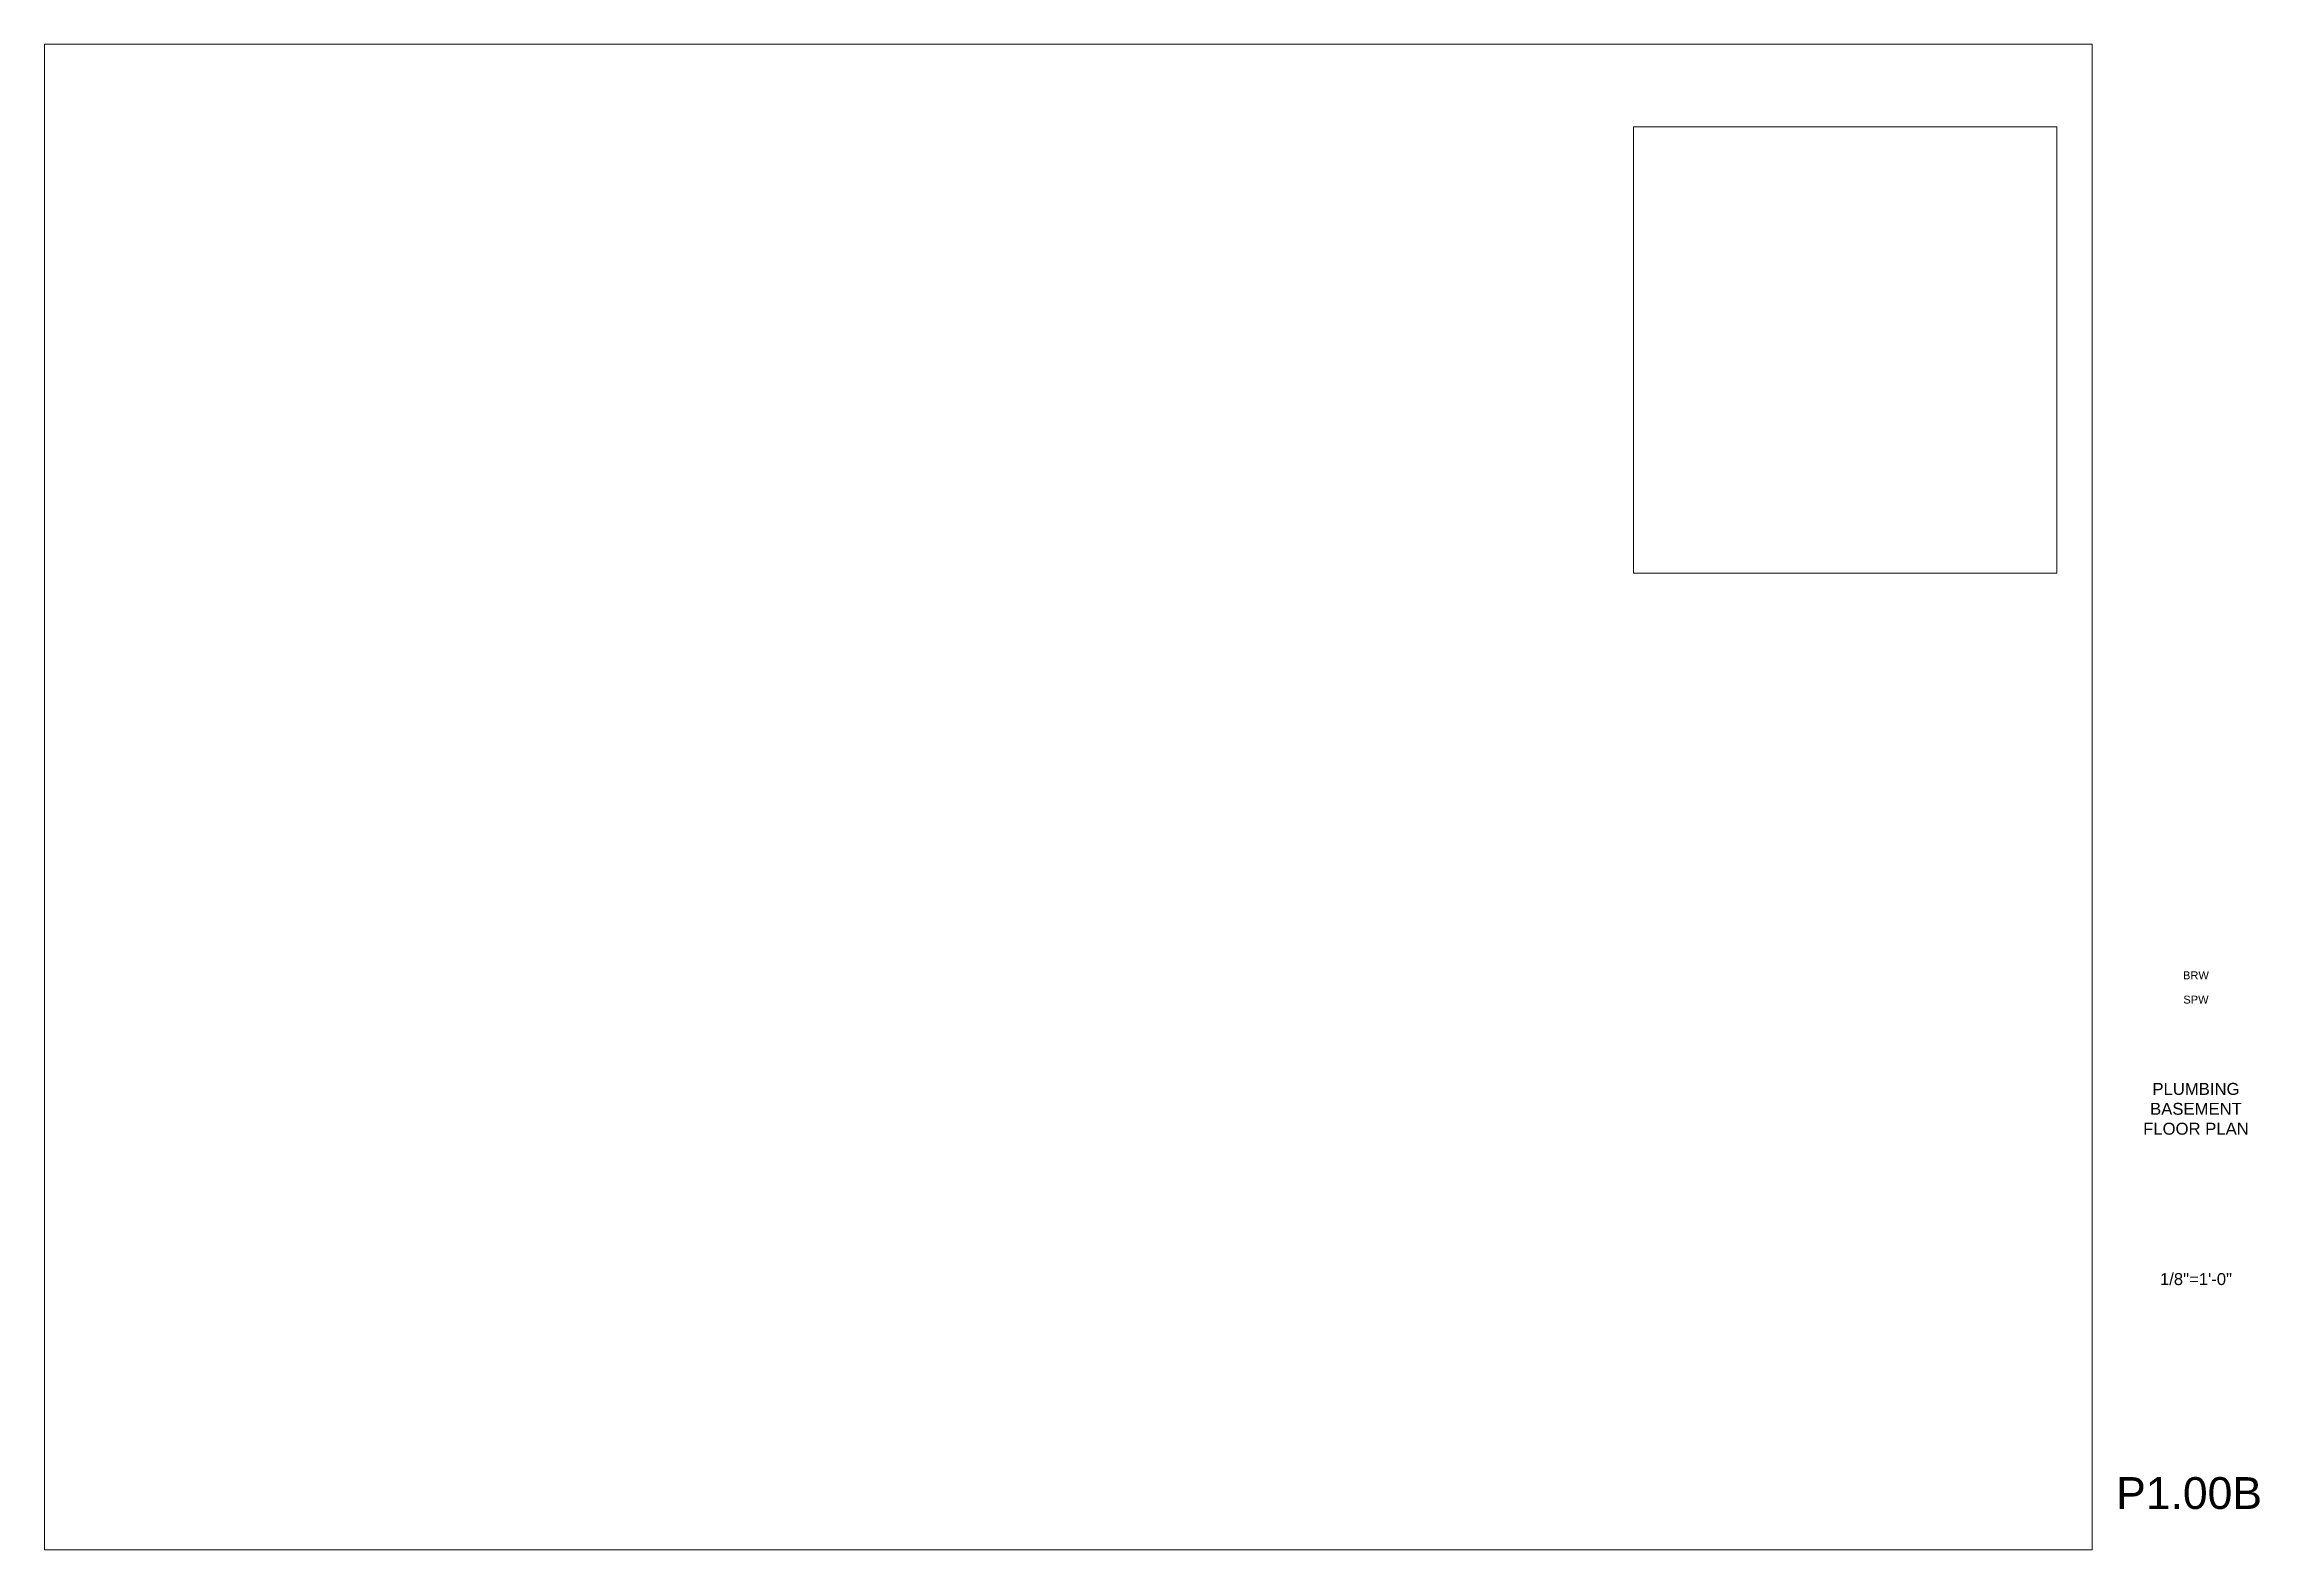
# Paper-space layout 'P1.0B_24x36' of a CAD drawing. Extents: x 1 to 35.2, y 0.4 to 23.6.
import ezdxf
from ezdxf.enums import TextEntityAlignment as Align

# ---------------------------------------------------------------- set-up
doc = ezdxf.new("R2010")
doc.units = 0
doc.header["$LTSCALE"] = 36
doc.header["$MEASUREMENT"] = 0
doc.layers.add('0-BORDER-TXT', color=2, linetype='Continuous')
doc.layers.add('G-Anno-View', color=161, linetype='Continuous', lineweight=18, plot=False)
doc.styles.add('Arial_1', font='arial.ttf', dxfattribs={"height": 0.092206})

psp = doc.layouts.new('P1.0B_24x36')

# ---------------------------------------------------------------- texts
at = {"layer": '0-BORDER-TXT', "style": 'Arial_1'}
for s, height, p in [('BRW', 0.1228, (34.231, 9.246)), ('SPW', 0.1228, (34.231, 8.871)), ('1/8"=1\'-0"', 0.1844, (34.231, 4.558)), ('P1.00B', 0.4917, (34.125, 1.25))]:
    psp.add_text(s, height=height, dxfattribs=at).set_placement(p, align=Align.MIDDLE)
at = {"layer": '0-BORDER-TXT', "insert": (34.231, 7.183), "char_height": 0.1844, "width": 2.51547, "attachment_point": 5, "style": 'Arial_1'}
psp.add_mtext('PLUMBING\\PBASEMENT \\PFLOOR PLAN', dxfattribs=at)

# ---------------------------------------------------------------- viewports
at = {"layer": 'G-Anno-View'}
psp.add_viewport(center=(16.813, 12), size=(31.625, 23.25), view_center_point=(2592.303, 1614.36), view_height=2232.00001, dxfattribs=at)
psp.add_viewport(center=(28.813, 18.903), size=(6.537, 6.8932), view_center_point=(4346.458, 2236.225), view_height=882.3265, status=3, dxfattribs=at)

doc.saveas('drawing.dxf')
